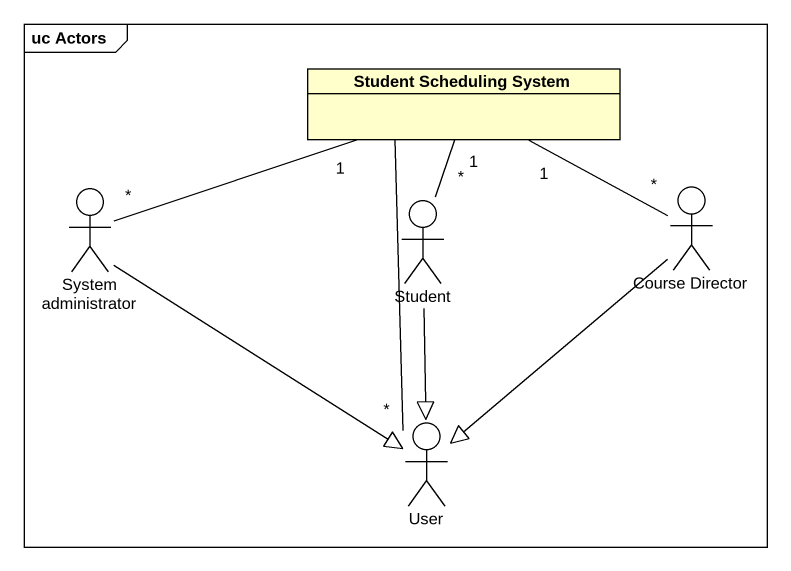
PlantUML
@startuml
mainframe uc Actors
allowmixing
hide circle
hide empty members
class "Student Scheduling System" as Student_Scheduling_System
actor "System administrator" as System_administrator
actor Student
actor "Course Director" as Course_Director
actor User
Student_Scheduling_System "1" -left- "*" System_administrator
Student_Scheduling_System "1" -- "*" Student
Student_Scheduling_System "1" -- "*" Course_Director
Student_Scheduling_System -- "*" User
System_administrator --|> User
Student --|> User
Course_Director --|> User
@enduml
